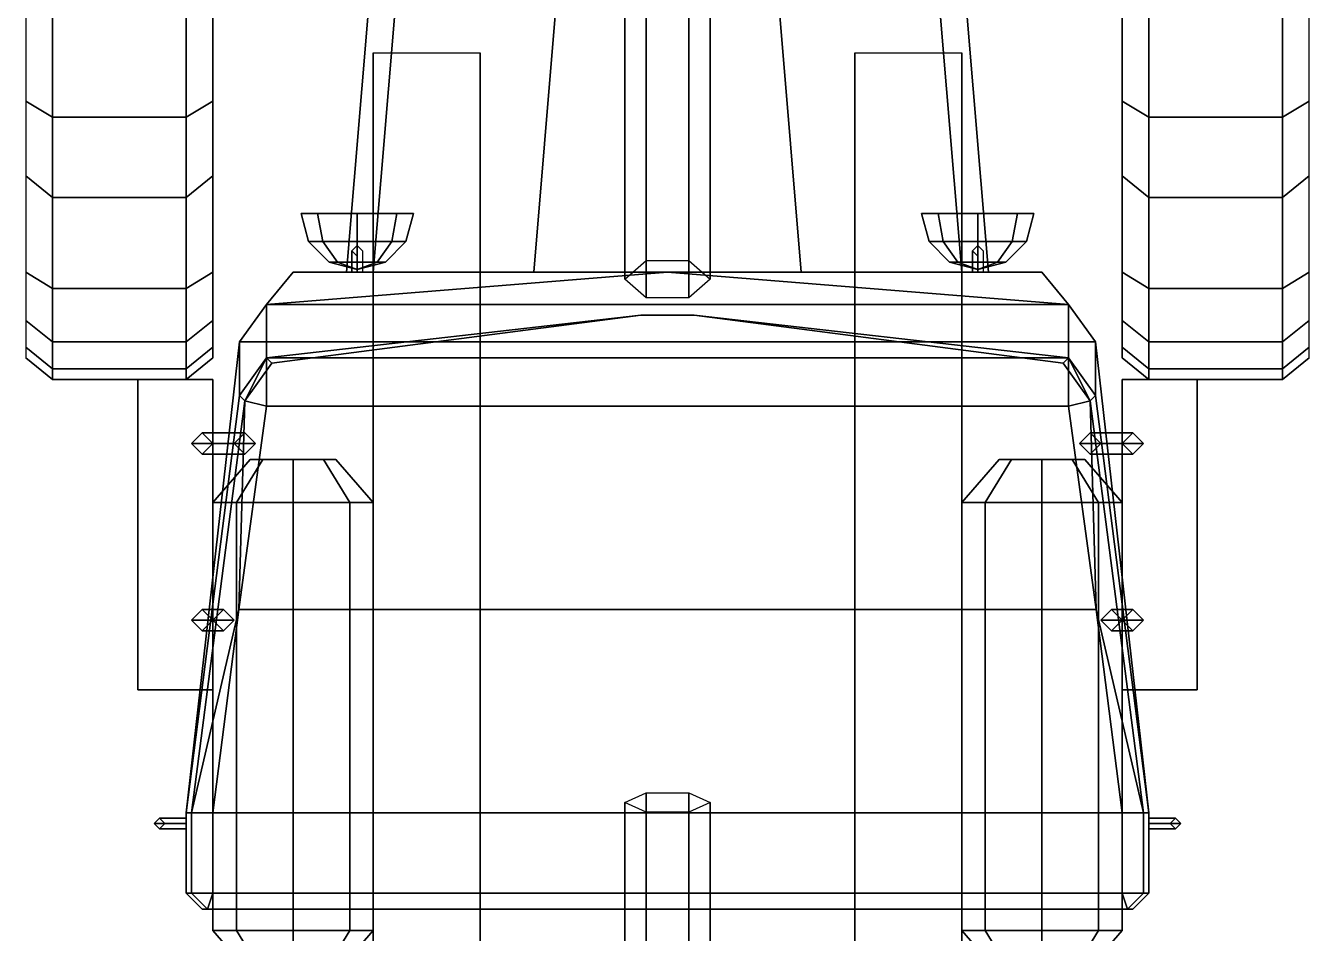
# Model space of a CAD drawing. Extents: x -1.2 to 1.2, y -3.17 to 2.07.
# Drawn here: x -1.2 to 1.2, y -0.505 to 1.191 of the extents above; entities that cross this region are included whole.
import ezdxf

# ---------------------------------------------------------------- set-up
doc = ezdxf.new("R2010")
doc.units = 0
doc.layers.get('0').update_dxf_attribs({"linetype": 'CONTINUOUS'})
doc.layers.add('MUDGUARDS', color=6, linetype='CONTINUOUS')

msp = doc.modelspace()

# ---------------------------------------------------------------- linework, layer by layer
for points in [[(-0.5, 1.93, 0.78), (-0.6, 0.73, 0.78), (-0.6, 0.73, 1.57), (-0.5, 1.93, 1.57)], [(-0.5, 1.93, 1.57), (-0.6, 0.73, 1.57), (-0.55, 0.73, 1.67), (-0.45, 1.93, 1.63)], [(0.5, 1.93, 0.78), (0.6, 0.73, 0.78), (-0.6, 0.73, 0.78), (-0.5, 1.93, 0.78)], [(-0.45, 1.93, 1.63), (-0.55, 0.73, 1.67), (-0.25, 0.73, 1.74), (-0.15, 1.93, 1.69)], [(-0.15, 1.93, 1.69), (-0.25, 0.73, 1.74), (0.25, 0.73, 1.74), (0.15, 1.93, 1.69)], [(0.25, 0.73, 1.74), (0.55, 0.73, 1.67), (0.45, 1.93, 1.63), (0.15, 1.93, 1.69)], [(0.55, 0.73, 1.67), (0.6, 0.73, 1.57), (0.5, 1.93, 1.57), (0.45, 1.93, 1.63)], [(0.6, 0.73, 1.57), (0.6, 0.73, 0.78), (0.5, 1.93, 0.78), (0.5, 1.93, 1.57)], [(-0.04, 1.384, 0.735), (-0.08, 1.3061, 0.7), (-0.08, 0.7172, 1.04), (-0.04, 0.7518, 1.1)], [(0.04, 1.384, 0.735), (-0.04, 1.384, 0.735), (-0.04, 0.7518, 1.1), (0.04, 0.7518, 1.1)], [(0.08, 1.3061, 0.7), (0.04, 1.384, 0.735), (0.04, 0.7518, 1.1), (0.08, 0.7172, 1.04)], [(-0.08, 1.3061, 0.7), (-0.04, 1.3147, 0.615), (-0.04, 0.6825, 0.98), (-0.08, 0.7172, 1.04)], [(-0.04, 1.3147, 0.615), (0.04, 1.3147, 0.615), (0.04, 0.6825, 0.98), (-0.04, 0.6825, 0.98)], [(0.04, 1.3147, 0.615), (0.08, 1.3061, 0.7), (0.08, 0.7172, 1.04), (0.04, 0.6825, 0.98)], [(-0.55, 1.14, 0.76), (-0.55, -0.46, 0.76), (-0.55, -0.46, 0.89), (-0.55, 1.14, 0.89)], [(-0.35, 1.14, 0.76), (-0.35, -0.46, 0.76), (-0.55, -0.46, 0.76), (-0.55, 1.14, 0.76)], [(-0.35, -0.46, 0.89), (-0.35, -0.46, 0.76), (-0.35, 1.14, 0.76), (-0.35, 1.14, 0.89)], [(0.35, 1.14, 0.76), (0.35, -0.46, 0.76), (0.35, -0.46, 0.89), (0.35, 1.14, 0.89)], [(0.55, 1.14, 0.76), (0.55, -0.46, 0.76), (0.35, -0.46, 0.76), (0.35, 1.14, 0.76)], [(0.55, -0.46, 0.89), (0.55, -0.46, 0.76), (0.55, 1.14, 0.76), (0.55, 1.14, 0.89)], [(-0.5058, 0.84, 1.6958), (-0.58, 0.84, 1.665), (-0.6542, 0.84, 1.6958), (-0.685, 0.84, 1.77)], [(-0.475, 0.84, 1.77), (-0.5058, 0.84, 1.6958), (-0.685, 0.84, 1.77), (-0.6542, 0.84, 1.8442)], [(-0.6709, 0.7875, 1.77), (-0.685, 0.84, 1.77), (-0.6542, 0.84, 1.6958), (-0.6443, 0.7875, 1.7057)], [(-0.6443, 0.7875, 1.8343), (-0.6542, 0.84, 1.8442), (-0.685, 0.84, 1.77), (-0.6709, 0.7875, 1.77)], [(-0.6443, 0.7875, 1.7057), (-0.6542, 0.84, 1.6958), (-0.58, 0.84, 1.665), (-0.58, 0.7875, 1.6791)], [(-0.5058, 0.84, 1.8442), (-0.475, 0.84, 1.77), (-0.6542, 0.84, 1.8442), (-0.58, 0.84, 1.875)], [(-0.58, 0.7875, 1.8609), (-0.58, 0.84, 1.875), (-0.6542, 0.84, 1.8442), (-0.6443, 0.7875, 1.8343)], [(-0.58, 0.7875, 1.6791), (-0.58, 0.84, 1.665), (-0.5058, 0.84, 1.6958), (-0.5157, 0.7875, 1.7057)], [(-0.5157, 0.7875, 1.8343), (-0.5058, 0.84, 1.8442), (-0.58, 0.84, 1.875), (-0.58, 0.7875, 1.8609)], [(-0.5157, 0.7875, 1.7057), (-0.5058, 0.84, 1.6958), (-0.475, 0.84, 1.77), (-0.4891, 0.7875, 1.77)], [(-0.4891, 0.7875, 1.77), (-0.475, 0.84, 1.77), (-0.5058, 0.84, 1.8442), (-0.5157, 0.7875, 1.8343)], [(0.4891, 0.7875, 1.77), (0.475, 0.84, 1.77), (0.5058, 0.84, 1.6958), (0.5157, 0.7875, 1.7057)], [(0.5157, 0.7875, 1.8343), (0.5058, 0.84, 1.8442), (0.475, 0.84, 1.77), (0.4891, 0.7875, 1.77)], [(0.685, 0.84, 1.77), (0.6542, 0.84, 1.6958), (0.475, 0.84, 1.77), (0.5058, 0.84, 1.8442)], [(0.6542, 0.84, 1.6958), (0.58, 0.84, 1.665), (0.5058, 0.84, 1.6958), (0.475, 0.84, 1.77)], [(0.5157, 0.7875, 1.7057), (0.5058, 0.84, 1.6958), (0.58, 0.84, 1.665), (0.58, 0.7875, 1.6791)], [(0.58, 0.7875, 1.8609), (0.58, 0.84, 1.875), (0.5058, 0.84, 1.8442), (0.5157, 0.7875, 1.8343)], [(0.6542, 0.84, 1.8442), (0.685, 0.84, 1.77), (0.5058, 0.84, 1.8442), (0.58, 0.84, 1.875)], [(0.58, 0.7875, 1.6791), (0.58, 0.84, 1.665), (0.6542, 0.84, 1.6958), (0.6443, 0.7875, 1.7057)], [(0.6443, 0.7875, 1.8343), (0.6542, 0.84, 1.8442), (0.58, 0.84, 1.875), (0.58, 0.7875, 1.8609)], [(0.6443, 0.7875, 1.7057), (0.6542, 0.84, 1.6958), (0.685, 0.84, 1.77), (0.6709, 0.7875, 1.77)], [(0.6709, 0.7875, 1.77), (0.685, 0.84, 1.77), (0.6542, 0.84, 1.8442), (0.6443, 0.7875, 1.8343)], [(-0.6325, 0.7491, 1.77), (-0.6709, 0.7875, 1.77), (-0.6443, 0.7875, 1.7057), (-0.6171, 0.7491, 1.7329)], [(-0.6171, 0.7491, 1.8071), (-0.6443, 0.7875, 1.8343), (-0.6709, 0.7875, 1.77), (-0.6325, 0.7491, 1.77)], [(-0.6171, 0.7491, 1.7329), (-0.6443, 0.7875, 1.7057), (-0.58, 0.7875, 1.6791), (-0.58, 0.7491, 1.7175)], [(-0.58, 0.7491, 1.8225), (-0.58, 0.7875, 1.8609), (-0.6443, 0.7875, 1.8343), (-0.6171, 0.7491, 1.8071)], [(-0.58, 0.7491, 1.7175), (-0.58, 0.7875, 1.6791), (-0.5157, 0.7875, 1.7057), (-0.5429, 0.7491, 1.7329)], [(-0.5429, 0.7491, 1.8071), (-0.5157, 0.7875, 1.8343), (-0.58, 0.7875, 1.8609), (-0.58, 0.7491, 1.8225)], [(-0.5429, 0.7491, 1.7329), (-0.5157, 0.7875, 1.7057), (-0.4891, 0.7875, 1.77), (-0.5275, 0.7491, 1.77)], [(-0.5275, 0.7491, 1.77), (-0.4891, 0.7875, 1.77), (-0.5157, 0.7875, 1.8343), (-0.5429, 0.7491, 1.8071)], [(0.5275, 0.7491, 1.77), (0.4891, 0.7875, 1.77), (0.5157, 0.7875, 1.7057), (0.5429, 0.7491, 1.7329)], [(0.5429, 0.7491, 1.8071), (0.5157, 0.7875, 1.8343), (0.4891, 0.7875, 1.77), (0.5275, 0.7491, 1.77)], [(0.5429, 0.7491, 1.7329), (0.5157, 0.7875, 1.7057), (0.58, 0.7875, 1.6791), (0.58, 0.7491, 1.7175)], [(0.58, 0.7491, 1.8225), (0.58, 0.7875, 1.8609), (0.5157, 0.7875, 1.8343), (0.5429, 0.7491, 1.8071)], [(0.58, 0.7491, 1.7175), (0.58, 0.7875, 1.6791), (0.6443, 0.7875, 1.7057), (0.6171, 0.7491, 1.7329)], [(0.6171, 0.7491, 1.8071), (0.6443, 0.7875, 1.8343), (0.58, 0.7875, 1.8609), (0.58, 0.7491, 1.8225)], [(0.6171, 0.7491, 1.7329), (0.6443, 0.7875, 1.7057), (0.6709, 0.7875, 1.77), (0.6325, 0.7491, 1.77)], [(0.6325, 0.7491, 1.77), (0.6709, 0.7875, 1.77), (0.6443, 0.7875, 1.8343), (0.6171, 0.7491, 1.8071)], [(-0.58, 0.735, 1.77), (-0.6325, 0.7491, 1.77), (-0.6171, 0.7491, 1.7329), (-0.58, 0.735, 1.77)], [(-0.58, 0.735, 1.77), (-0.6171, 0.7491, 1.8071), (-0.6325, 0.7491, 1.77), (-0.58, 0.735, 1.77)], [(-0.58, 0.735, 1.77), (-0.6171, 0.7491, 1.7329), (-0.58, 0.7491, 1.7175), (-0.58, 0.735, 1.77)], [(-0.58, 0.735, 1.77), (-0.58, 0.7491, 1.8225), (-0.6171, 0.7491, 1.8071), (-0.58, 0.735, 1.77)], [(-0.58, 0.735, 1.77), (-0.5429, 0.7491, 1.7329), (-0.5275, 0.7491, 1.77), (-0.58, 0.735, 1.77)], [(-0.58, 0.735, 1.77), (-0.58, 0.7491, 1.7175), (-0.5429, 0.7491, 1.7329), (-0.58, 0.735, 1.77)], [(-0.58, 0.735, 1.77), (-0.5429, 0.7491, 1.8071), (-0.58, 0.7491, 1.8225), (-0.58, 0.735, 1.77)], [(-0.58, 0.735, 1.77), (-0.5275, 0.7491, 1.77), (-0.5429, 0.7491, 1.8071), (-0.58, 0.735, 1.77)], [(0.58, 0.735, 1.77), (0.5275, 0.7491, 1.77), (0.5429, 0.7491, 1.7329), (0.58, 0.735, 1.77)], [(0.58, 0.735, 1.77), (0.5429, 0.7491, 1.8071), (0.5275, 0.7491, 1.77), (0.58, 0.735, 1.77)], [(0.58, 0.735, 1.77), (0.5429, 0.7491, 1.7329), (0.58, 0.7491, 1.7175), (0.58, 0.735, 1.77)], [(0.58, 0.735, 1.77), (0.58, 0.7491, 1.8225), (0.5429, 0.7491, 1.8071), (0.58, 0.735, 1.77)], [(0.58, 0.735, 1.77), (0.58, 0.7491, 1.7175), (0.6171, 0.7491, 1.7329), (0.58, 0.735, 1.77)], [(0.58, 0.735, 1.77), (0.6171, 0.7491, 1.7329), (0.6325, 0.7491, 1.77), (0.58, 0.735, 1.77)], [(0.58, 0.735, 1.77), (0.6325, 0.7491, 1.77), (0.6171, 0.7491, 1.8071), (0.58, 0.735, 1.77)], [(0.58, 0.735, 1.77), (0.6171, 0.7491, 1.8071), (0.58, 0.7491, 1.8225), (0.58, 0.735, 1.77)], [(-0.7, 0.73, 0.78), (-0.75, 0.67, 0.78), (-0.75, 0.67, 1.77), (-0.7, 0.73, 1.74)], [(0, 0.73, 1.77), (-0.75, 0.67, 1.77), (0.75, 0.67, 1.77), (0, 0.73, 1.77)], [(0.7, 0.73, 0.78), (0.75, 0.67, 0.78), (-0.75, 0.67, 0.78), (-0.7, 0.73, 0.78)], [(-0.7, 0.73, 1.74), (-0.75, 0.67, 1.77), (0, 0.73, 1.77)], [(-0.7, 0.73, 1.74), (0, 0.73, 1.77), (0.7, 0.73, 1.74), (-0.7, 0.73, 1.74)], [(-0.25, 0.73, 1.74), (-0.25, 0.73, 1.74), (-0.55, 0.73, 1.67), (-0.7, 0.73, 1.74)], [(-0.55, 0.73, 1.67), (-0.55, 0.73, 1.67), (-0.6, 0.73, 1.57), (-0.7, 0.73, 1.74)], [(-0.6, 0.73, 0.78), (-0.7, 0.73, 0.78), (-0.7, 0.73, 1.74), (-0.6, 0.73, 1.57)], [(0, 0.73, 1.77), (0.75, 0.67, 1.77), (0.7, 0.73, 1.74), (0, 0.73, 1.77)], [(0.7, 0.73, 1.74), (0.7, 0.73, 1.74), (0.55, 0.73, 1.67), (0.25, 0.73, 1.74)], [(0.7, 0.73, 1.74), (0.7, 0.73, 1.74), (0.6, 0.73, 1.57), (0.55, 0.73, 1.67)], [(0.7, 0.73, 1.74), (0.7, 0.73, 0.78), (0.6, 0.73, 0.78), (0.6, 0.73, 1.57)], [(0.75, 0.67, 1.77), (0.75, 0.67, 0.78), (0.7, 0.73, 0.78), (0.7, 0.73, 1.74)], [(-0.75, 0.67, 0.78), (-0.8, 0.6, 0.78), (-0.8, 0.6, 1.77), (-0.75, 0.67, 1.77)], [(0.75, 0.67, 0.78), (0.8, 0.6, 0.78), (-0.8, 0.6, 0.78), (-0.75, 0.67, 0.78)], [(-0.75, 0.67, 1.77), (-0.8, 0.6, 1.77), (-0.8, 0.5, 2.41), (-0.75, 0.57, 2.41)], [(0.75, 0.57, 2.41), (0.75, 0.67, 1.77), (-0.75, 0.67, 1.77), (-0.75, 0.57, 2.41)], [(-0.05, 0.65, 2.42), (-0.75, 0.57, 2.53), (0.75, 0.57, 2.53), (0.05, 0.65, 2.42)], [(0.05, 0.65, 2.42), (0.75, 0.57, 2.41), (-0.75, 0.57, 2.41), (-0.05, 0.65, 2.42)], [(-0.05, 0.65, 2.42), (-0.75, 0.57, 2.41), (-0.74, 0.56, 2.46), (-0.05, 0.65, 2.42)], [(-0.05, 0.65, 2.42), (-0.74, 0.56, 2.46), (-0.75, 0.57, 2.53), (-0.05, 0.65, 2.42)], [(0.74, 0.56, 2.46), (0.75, 0.57, 2.41), (0.05, 0.65, 2.42)], [(0.75, 0.57, 2.53), (0.74, 0.56, 2.46), (0.05, 0.65, 2.42)], [(0.8, 0.6, 1.77), (0.8, 0.6, 0.78), (0.75, 0.67, 0.78), (0.75, 0.67, 1.77)], [(0.8, 0.5, 2.41), (0.8, 0.6, 1.77), (0.75, 0.67, 1.77), (0.75, 0.57, 2.41)], [(-0.8, 0.6, 1.77), (-0.8, 0.6, 0.89), (-0.9, -0.28, 0.89), (-0.9, -0.28, 1.77)], [(-0.9, -0.28, 0.89), (-0.8, 0.6, 0.89), (0.8, 0.6, 0.89), (0.9, -0.28, 0.89)], [(-0.8, 0.5, 2.41), (-0.8, 0.6, 1.77), (-0.9, -0.28, 1.77), (-0.9, -0.28, 2.41)], [(0.9, -0.28, 0.89), (0.8, 0.6, 0.89), (0.8, 0.6, 1.77), (0.9, -0.28, 1.77)], [(0.9, -0.28, 1.77), (0.8, 0.6, 1.77), (0.8, 0.5, 2.41), (0.9, -0.28, 2.41)], [(-0.75, 0.57, 2.41), (-0.8, 0.5, 2.41), (-0.79, 0.49, 2.46), (-0.74, 0.56, 2.46)], [(-0.74, 0.56, 2.46), (-0.79, 0.49, 2.46), (-0.79, 0.49, 2.46), (-0.75, 0.57, 2.53)], [(-0.75, 0.57, 2.53), (-0.79, 0.49, 2.46), (-0.79, 0.49, 2.46), (-0.75, 0.48, 2.58)], [(0.75, 0.48, 2.58), (0.75, 0.57, 2.53), (-0.75, 0.57, 2.53), (-0.75, 0.48, 2.58)], [(0.79, 0.49, 2.46), (0.8, 0.5, 2.41), (0.75, 0.57, 2.41), (0.74, 0.56, 2.46)], [(0.79, 0.49, 2.46), (0.79, 0.49, 2.46), (0.74, 0.56, 2.46), (0.75, 0.57, 2.53)], [(0.79, 0.49, 2.46), (0.79, 0.49, 2.46), (0.75, 0.57, 2.53), (0.75, 0.48, 2.58)], [(-0.99, 0.53, 0.68), (-0.99, -0.05, 0.68), (-0.85, -0.05, 0.68), (-0.85, 0.53, 0.68)], [(-0.85, 0.53, 0.68), (-0.85, 0.53, 0.65), (-0.99, 0.53, 0.65), (-0.99, 0.53, 0.68)], [(-0.99, 0.53, 0.65), (-0.99, -0.05, 0.65), (-0.99, -0.05, 0.68), (-0.99, 0.53, 0.68)], [(-0.85, 0.53, 0.65), (-0.85, -0.05, 0.65), (-0.99, -0.05, 0.65), (-0.99, 0.53, 0.65)], [(-0.85, -0.05, 0.68), (-0.85, -0.05, 0.65), (-0.85, 0.53, 0.65), (-0.85, 0.53, 0.68)], [(0.85, 0.53, 0.65), (0.85, -0.05, 0.65), (0.85, -0.05, 0.68), (0.85, 0.53, 0.68)], [(0.99, 0.53, 0.68), (0.99, 0.53, 0.65), (0.85, 0.53, 0.65), (0.85, 0.53, 0.68)], [(0.99, 0.53, 0.65), (0.99, -0.05, 0.65), (0.85, -0.05, 0.65), (0.85, 0.53, 0.65)], [(0.85, 0.53, 0.68), (0.85, -0.05, 0.68), (0.99, -0.05, 0.68), (0.99, 0.53, 0.68)], [(0.99, -0.05, 0.68), (0.99, -0.05, 0.65), (0.99, 0.53, 0.65), (0.99, 0.53, 0.68)], [(-0.79, 0.49, 2.46), (-0.8, 0.5, 2.41), (-0.9, -0.28, 2.41), (-0.89, -0.28, 2.46)], [(-0.8013, 0.1, 2.62), (-0.79, 0.49, 2.46), (-0.89, -0.28, 2.46), (-0.8013, 0.1, 2.62)], [(-0.75, 0.48, 2.58), (-0.79, 0.49, 2.46), (-0.79, 0.49, 2.46), (-0.8013, 0.1, 2.62)], [(0.8013, 0.1, 2.62), (0.75, 0.48, 2.58), (-0.75, 0.48, 2.58), (-0.8013, 0.1, 2.62)], [(0.79, 0.49, 2.46), (0.79, 0.49, 2.46), (0.75, 0.48, 2.58), (0.8013, 0.1, 2.62)], [(0.9, -0.28, 2.41), (0.8, 0.5, 2.41), (0.79, 0.49, 2.46), (0.89, -0.28, 2.46)], [(0.89, -0.28, 2.46), (0.79, 0.49, 2.46), (0.8013, 0.1, 2.62)], [(-0.87, 0.43, 0.71), (-0.89, 0.41, 0.71), (-0.81, 0.41, 0.89), (-0.79, 0.43, 0.89)], [(-0.87, 0.43, 0.68), (-0.89, 0.41, 0.68), (-0.89, 0.41, 0.71), (-0.87, 0.43, 0.71)], [(-0.89, 0.41, 0.71), (-0.87, 0.39, 0.71), (-0.79, 0.39, 0.89), (-0.81, 0.41, 0.89)], [(-0.89, 0.41, 0.68), (-0.87, 0.39, 0.68), (-0.87, 0.39, 0.71), (-0.89, 0.41, 0.71)], [(-0.85, 0.41, 0.71), (-0.87, 0.43, 0.71), (-0.79, 0.43, 0.89), (-0.77, 0.41, 0.89)], [(-0.85, 0.41, 0.68), (-0.87, 0.43, 0.68), (-0.87, 0.43, 0.71), (-0.85, 0.41, 0.71)], [(-0.87, 0.39, 0.71), (-0.85, 0.41, 0.71), (-0.77, 0.41, 0.89), (-0.79, 0.39, 0.89)], [(-0.87, 0.39, 0.68), (-0.85, 0.41, 0.68), (-0.85, 0.41, 0.71), (-0.87, 0.39, 0.71)], [(0.87, 0.43, 0.71), (0.85, 0.41, 0.71), (0.77, 0.41, 0.89), (0.79, 0.43, 0.89)], [(0.85, 0.41, 0.71), (0.87, 0.39, 0.71), (0.79, 0.39, 0.89), (0.77, 0.41, 0.89)], [(0.89, 0.41, 0.71), (0.87, 0.43, 0.71), (0.79, 0.43, 0.89), (0.81, 0.41, 0.89)], [(0.87, 0.39, 0.71), (0.89, 0.41, 0.71), (0.81, 0.41, 0.89), (0.79, 0.39, 0.89)], [(0.87, 0.43, 0.68), (0.85, 0.41, 0.68), (0.85, 0.41, 0.71), (0.87, 0.43, 0.71)], [(0.85, 0.41, 0.68), (0.87, 0.39, 0.68), (0.87, 0.39, 0.71), (0.85, 0.41, 0.71)], [(0.89, 0.41, 0.68), (0.87, 0.43, 0.68), (0.87, 0.43, 0.71), (0.89, 0.41, 0.71)], [(0.87, 0.39, 0.68), (0.89, 0.41, 0.68), (0.89, 0.41, 0.71), (0.87, 0.39, 0.71)], [(-0.8061, 0.3, 0.6039), (-0.85, 0.3, 0.71), (-0.78, 0.38, 0.71), (-0.7566, 0.38, 0.6534)], [(-0.85, 0.3, 0.71), (-0.8061, 0.3, 0.8161), (-0.7566, 0.38, 0.7666), (-0.78, 0.38, 0.71)], [(-0.8061, 0.3, 0.8161), (-0.7, 0.3, 0.86), (-0.7, 0.38, 0.79), (-0.7566, 0.38, 0.7666)], [(-0.7, 0.3, 0.56), (-0.8061, 0.3, 0.6039), (-0.7566, 0.38, 0.6534), (-0.7, 0.38, 0.63)], [(-0.6434, 0.38, 0.6534), (-0.78, 0.38, 0.71), (-0.7566, 0.38, 0.7666), (-0.62, 0.38, 0.71)], [(-0.7, 0.38, 0.63), (-0.7566, 0.38, 0.6534), (-0.78, 0.38, 0.71), (-0.6434, 0.38, 0.6534)], [(-0.62, 0.38, 0.71), (-0.7566, 0.38, 0.7666), (-0.7, 0.38, 0.79), (-0.6434, 0.38, 0.7666)], [(-0.7, 0.3, 0.86), (-0.5939, 0.3, 0.8161), (-0.6434, 0.38, 0.7666), (-0.7, 0.38, 0.79)], [(-0.5939, 0.3, 0.6039), (-0.7, 0.3, 0.56), (-0.7, 0.38, 0.63), (-0.6434, 0.38, 0.6534)], [(-0.55, 0.3, 0.71), (-0.5939, 0.3, 0.6039), (-0.6434, 0.38, 0.6534), (-0.62, 0.38, 0.71)], [(-0.5939, 0.3, 0.8161), (-0.55, 0.3, 0.71), (-0.62, 0.38, 0.71), (-0.6434, 0.38, 0.7666)], [(0.55, 0.3, 0.71), (0.5939, 0.3, 0.8161), (0.6434, 0.38, 0.7666), (0.62, 0.38, 0.71)], [(0.5939, 0.3, 0.6039), (0.55, 0.3, 0.71), (0.62, 0.38, 0.71), (0.6434, 0.38, 0.6534)], [(0.7, 0.3, 0.56), (0.5939, 0.3, 0.6039), (0.6434, 0.38, 0.6534), (0.7, 0.38, 0.63)], [(0.5939, 0.3, 0.8161), (0.7, 0.3, 0.86), (0.7, 0.38, 0.79), (0.6434, 0.38, 0.7666)], [(0.7566, 0.38, 0.6534), (0.62, 0.38, 0.71), (0.6434, 0.38, 0.7666), (0.78, 0.38, 0.71)], [(0.7, 0.38, 0.63), (0.6434, 0.38, 0.6534), (0.62, 0.38, 0.71), (0.7566, 0.38, 0.6534)], [(0.78, 0.38, 0.71), (0.6434, 0.38, 0.7666), (0.7, 0.38, 0.79), (0.7566, 0.38, 0.7666)], [(0.8061, 0.3, 0.6039), (0.7, 0.3, 0.56), (0.7, 0.38, 0.63), (0.7566, 0.38, 0.6534)], [(0.7, 0.3, 0.86), (0.8061, 0.3, 0.8161), (0.7566, 0.38, 0.7666), (0.7, 0.38, 0.79)], [(0.8061, 0.3, 0.8161), (0.85, 0.3, 0.71), (0.78, 0.38, 0.71), (0.7566, 0.38, 0.7666)], [(0.85, 0.3, 0.71), (0.8061, 0.3, 0.6039), (0.7566, 0.38, 0.6534), (0.78, 0.38, 0.71)], [(-0.8061, 0.3, 0.8161), (-0.85, 0.3, 0.71), (-0.85, -0.5, 0.71), (-0.8061, -0.5, 0.8161)], [(-0.85, 0.3, 0.71), (-0.8061, 0.3, 0.6039), (-0.8061, -0.5, 0.6039), (-0.85, -0.5, 0.71)], [(-0.7, 0.3, 0.86), (-0.8061, 0.3, 0.8161), (-0.8061, -0.5, 0.8161), (-0.7, -0.5, 0.86)], [(-0.8061, 0.3, 0.6039), (-0.7, 0.3, 0.56), (-0.7, -0.5, 0.56), (-0.8061, -0.5, 0.6039)], [(-0.5939, 0.3, 0.8161), (-0.7, 0.3, 0.86), (-0.7, -0.5, 0.86), (-0.5939, -0.5, 0.8161)], [(-0.7, 0.3, 0.56), (-0.5939, 0.3, 0.6039), (-0.5939, -0.5, 0.6039), (-0.7, -0.5, 0.56)], [(-0.55, 0.3, 0.71), (-0.5939, 0.3, 0.8161), (-0.5939, -0.5, 0.8161), (-0.55, -0.5, 0.71)], [(-0.5939, 0.3, 0.6039), (-0.55, 0.3, 0.71), (-0.55, -0.5, 0.71), (-0.5939, -0.5, 0.6039)], [(0.5939, 0.3, 0.8161), (0.55, 0.3, 0.71), (0.55, -0.5, 0.71), (0.5939, -0.5, 0.8161)], [(0.55, 0.3, 0.71), (0.5939, 0.3, 0.6039), (0.5939, -0.5, 0.6039), (0.55, -0.5, 0.71)], [(0.5939, 0.3, 0.6039), (0.7, 0.3, 0.56), (0.7, -0.5, 0.56), (0.5939, -0.5, 0.6039)], [(0.7, 0.3, 0.86), (0.5939, 0.3, 0.8161), (0.5939, -0.5, 0.8161), (0.7, -0.5, 0.86)], [(0.7, 0.3, 0.56), (0.8061, 0.3, 0.6039), (0.8061, -0.5, 0.6039), (0.7, -0.5, 0.56)], [(0.8061, 0.3, 0.8161), (0.7, 0.3, 0.86), (0.7, -0.5, 0.86), (0.8061, -0.5, 0.8161)], [(0.85, 0.3, 0.71), (0.8061, 0.3, 0.8161), (0.8061, -0.5, 0.8161), (0.85, -0.5, 0.71)], [(0.8061, 0.3, 0.6039), (0.85, 0.3, 0.71), (0.85, -0.5, 0.71), (0.8061, -0.5, 0.6039)], [(-0.8013, 0.1, 2.62), (-0.89, -0.28, 2.46), (-0.85, -0.28, 2.62), (-0.8013, 0.1, 2.62)], [(-0.87, 0.1, 0.71), (-0.89, 0.08, 0.71), (-0.85, 0.08, 0.82), (-0.83, 0.1, 0.82)], [(-0.87, 0.1, 0.68), (-0.89, 0.08, 0.68), (-0.89, 0.08, 0.71), (-0.87, 0.1, 0.71)], [(-0.85, 0.08, 0.71), (-0.87, 0.1, 0.71), (-0.83, 0.1, 0.82), (-0.81, 0.08, 0.82)], [(-0.85, 0.08, 0.68), (-0.87, 0.1, 0.68), (-0.87, 0.1, 0.71), (-0.85, 0.08, 0.71)], [(0.85, -0.28, 2.62), (0.8013, 0.1, 2.62), (-0.8013, 0.1, 2.62), (-0.85, -0.28, 2.62)], [(-0.83, 0.1, 0.82), (-0.85, 0.08, 0.82), (-0.85, 0.08, 0.89), (-0.83, 0.1, 0.89)], [(-0.81, 0.08, 0.82), (-0.83, 0.1, 0.82), (-0.83, 0.1, 0.89), (-0.81, 0.08, 0.89)], [(0.85, -0.28, 2.62), (0.89, -0.28, 2.46), (0.8013, 0.1, 2.62)], [(0.87, 0.1, 0.71), (0.85, 0.08, 0.71), (0.81, 0.08, 0.82), (0.83, 0.1, 0.82)], [(0.83, 0.1, 0.82), (0.81, 0.08, 0.82), (0.81, 0.08, 0.89), (0.83, 0.1, 0.89)], [(0.89, 0.08, 0.71), (0.87, 0.1, 0.71), (0.83, 0.1, 0.82), (0.85, 0.08, 0.82)], [(0.85, 0.08, 0.82), (0.83, 0.1, 0.82), (0.83, 0.1, 0.89), (0.85, 0.08, 0.89)], [(0.87, 0.1, 0.68), (0.85, 0.08, 0.68), (0.85, 0.08, 0.71), (0.87, 0.1, 0.71)], [(0.89, 0.08, 0.68), (0.87, 0.1, 0.68), (0.87, 0.1, 0.71), (0.89, 0.08, 0.71)], [(-0.89, 0.08, 0.71), (-0.87, 0.06, 0.71), (-0.83, 0.06, 0.82), (-0.85, 0.08, 0.82)], [(-0.89, 0.08, 0.68), (-0.87, 0.06, 0.68), (-0.87, 0.06, 0.71), (-0.89, 0.08, 0.71)], [(-0.87, 0.06, 0.71), (-0.85, 0.08, 0.71), (-0.81, 0.08, 0.82), (-0.83, 0.06, 0.82)], [(-0.87, 0.06, 0.68), (-0.85, 0.08, 0.68), (-0.85, 0.08, 0.71), (-0.87, 0.06, 0.71)], [(-0.85, 0.08, 0.82), (-0.83, 0.06, 0.82), (-0.83, 0.06, 0.89), (-0.85, 0.08, 0.89)], [(-0.83, 0.06, 0.82), (-0.81, 0.08, 0.82), (-0.81, 0.08, 0.89), (-0.83, 0.06, 0.89)], [(0.85, 0.08, 0.71), (0.87, 0.06, 0.71), (0.83, 0.06, 0.82), (0.81, 0.08, 0.82)], [(0.81, 0.08, 0.82), (0.83, 0.06, 0.82), (0.83, 0.06, 0.89), (0.81, 0.08, 0.89)], [(0.87, 0.06, 0.71), (0.89, 0.08, 0.71), (0.85, 0.08, 0.82), (0.83, 0.06, 0.82)], [(0.83, 0.06, 0.82), (0.85, 0.08, 0.82), (0.85, 0.08, 0.89), (0.83, 0.06, 0.89)], [(0.85, 0.08, 0.68), (0.87, 0.06, 0.68), (0.87, 0.06, 0.71), (0.85, 0.08, 0.71)], [(0.87, 0.06, 0.68), (0.89, 0.08, 0.68), (0.89, 0.08, 0.71), (0.87, 0.06, 0.71)], [(-0.99, -0.05, 0.68), (-0.99, -0.05, 0.65), (-0.85, -0.05, 0.65), (-0.85, -0.05, 0.68)], [(0.85, -0.05, 0.68), (0.85, -0.05, 0.65), (0.99, -0.05, 0.65), (0.99, -0.05, 0.68)], [(-0.04, -1.3245, 0.5912), (-0.08, -1.2941, 0.6711), (-0.08, -0.2605, 0.948), (-0.04, -0.2426, 0.8811)], [(-0.08, -1.2941, 0.6711), (-0.04, -1.3603, 0.725), (-0.04, -0.2785, 1.0149), (-0.08, -0.2605, 0.948)], [(0.04, -1.3245, 0.5912), (-0.04, -1.3245, 0.5912), (-0.04, -0.2426, 0.8811), (0.04, -0.2426, 0.8811)], [(0.08, -1.2941, 0.6711), (0.04, -1.3245, 0.5912), (0.04, -0.2426, 0.8811), (0.08, -0.2605, 0.948)], [(0.04, -1.3603, 0.725), (0.08, -1.2941, 0.6711), (0.08, -0.2605, 0.948), (0.04, -0.2785, 1.0149)], [(-0.9, -0.28, 0.89), (-0.9, -0.43, 0.89), (-0.9, -0.43, 1.77), (-0.9, -0.28, 1.77)], [(0.9, -0.28, 0.89), (0.9, -0.43, 0.89), (-0.9, -0.43, 0.89), (-0.9, -0.28, 0.89)], [(-0.9, -0.28, 1.77), (-0.9, -0.43, 1.77), (-0.9, -0.43, 2.41), (-0.9, -0.28, 2.41)], [(-0.9, -0.28, 2.41), (-0.9, -0.43, 2.41), (-0.89, -0.43, 2.46), (-0.89, -0.28, 2.46)], [(-0.89, -0.28, 2.46), (-0.89, -0.43, 2.46), (-0.85, -0.43, 2.56), (-0.85, -0.28, 2.62)], [(-0.85, -0.28, 2.62), (-0.85, -0.43, 2.56), (0.85, -0.43, 2.56), (0.85, -0.28, 2.62)], [(-0.04, -1.3603, 0.725), (0.04, -1.3603, 0.725), (0.04, -0.2785, 1.0149), (-0.04, -0.2785, 1.0149)], [(0.85, -0.43, 2.56), (0.89, -0.43, 2.46), (0.89, -0.28, 2.46), (0.85, -0.28, 2.62)], [(0.89, -0.43, 2.46), (0.9, -0.43, 2.41), (0.9, -0.28, 2.41), (0.89, -0.28, 2.46)], [(0.9, -0.43, 1.77), (0.9, -0.43, 0.89), (0.9, -0.28, 0.89), (0.9, -0.28, 1.77)], [(0.9, -0.43, 2.41), (0.9, -0.43, 1.77), (0.9, -0.28, 1.77), (0.9, -0.28, 2.41)], [(-0.95, -0.29, 1.34), (-0.96, -0.3, 1.33), (-0.96, -0.3, 1.87), (-0.95, -0.29, 1.86)], [(-0.9, -0.29, 1.34), (-0.9, -0.3, 1.33), (-0.96, -0.3, 1.33), (-0.95, -0.29, 1.34)], [(-0.9, -0.3, 1.87), (-0.9, -0.29, 1.86), (-0.95, -0.29, 1.86), (-0.96, -0.3, 1.87)], [(-0.96, -0.3, 1.33), (-0.95, -0.31, 1.34), (-0.95, -0.31, 1.86), (-0.96, -0.3, 1.87)], [(-0.9, -0.3, 1.33), (-0.9, -0.31, 1.34), (-0.95, -0.31, 1.34), (-0.96, -0.3, 1.33)], [(-0.9, -0.31, 1.86), (-0.9, -0.3, 1.87), (-0.96, -0.3, 1.87), (-0.95, -0.31, 1.86)], [(-0.94, -0.3, 1.35), (-0.95, -0.29, 1.34), (-0.95, -0.29, 1.86), (-0.94, -0.3, 1.85)], [(-0.9, -0.3, 1.35), (-0.9, -0.29, 1.34), (-0.95, -0.29, 1.34), (-0.94, -0.3, 1.35)], [(-0.9, -0.29, 1.86), (-0.9, -0.3, 1.85), (-0.94, -0.3, 1.85), (-0.95, -0.29, 1.86)], [(-0.95, -0.31, 1.34), (-0.94, -0.3, 1.35), (-0.94, -0.3, 1.85), (-0.95, -0.31, 1.86)], [(-0.9, -0.31, 1.34), (-0.9, -0.3, 1.35), (-0.94, -0.3, 1.35), (-0.95, -0.31, 1.34)], [(-0.9, -0.3, 1.85), (-0.9, -0.31, 1.86), (-0.95, -0.31, 1.86), (-0.94, -0.3, 1.85)], [(0.9, -0.3, 1.33), (0.9, -0.29, 1.34), (0.95, -0.29, 1.34), (0.96, -0.3, 1.33)], [(0.9, -0.29, 1.34), (0.9, -0.3, 1.35), (0.94, -0.3, 1.35), (0.95, -0.29, 1.34)], [(0.9, -0.3, 1.85), (0.9, -0.29, 1.86), (0.95, -0.29, 1.86), (0.94, -0.3, 1.85)], [(0.9, -0.29, 1.86), (0.9, -0.3, 1.87), (0.96, -0.3, 1.87), (0.95, -0.29, 1.86)], [(0.9, -0.3, 1.35), (0.9, -0.31, 1.34), (0.95, -0.31, 1.34), (0.94, -0.3, 1.35)], [(0.9, -0.31, 1.34), (0.9, -0.3, 1.33), (0.96, -0.3, 1.33), (0.95, -0.31, 1.34)], [(0.9, -0.3, 1.87), (0.9, -0.31, 1.86), (0.95, -0.31, 1.86), (0.96, -0.3, 1.87)], [(0.9, -0.31, 1.86), (0.9, -0.3, 1.85), (0.94, -0.3, 1.85), (0.95, -0.31, 1.86)], [(0.95, -0.29, 1.34), (0.94, -0.3, 1.35), (0.94, -0.3, 1.85), (0.95, -0.29, 1.86)], [(0.94, -0.3, 1.35), (0.95, -0.31, 1.34), (0.95, -0.31, 1.86), (0.94, -0.3, 1.85)], [(0.96, -0.3, 1.33), (0.95, -0.29, 1.34), (0.95, -0.29, 1.86), (0.96, -0.3, 1.87)], [(0.95, -0.31, 1.34), (0.96, -0.3, 1.33), (0.96, -0.3, 1.87), (0.95, -0.31, 1.86)], [(-0.9, -0.43, 1.77), (-0.9, -0.43, 0.89), (0.9, -0.43, 0.89), (0.9, -0.43, 1.77)], [(0.9, -0.43, 1.77), (0.9, -0.43, 0.89), (-0.9, -0.43, 0.89), (-0.9, -0.43, 1.77)], [(-0.9, -0.43, 0.89), (-0.87, -0.46, 0.89), (-0.87, -0.46, 1.77), (-0.9, -0.43, 1.77)], [(0.9, -0.43, 0.89), (0.87, -0.46, 0.89), (-0.87, -0.46, 0.89), (-0.9, -0.43, 0.89)], [(-0.9, -0.43, 1.77), (-0.87, -0.46, 1.77), (-0.87, -0.46, 2.41), (-0.9, -0.43, 2.41)], [(-0.9, -0.43, 2.41), (-0.87, -0.46, 2.41), (-0.86, -0.46, 2.46), (-0.89, -0.43, 2.46)], [(-0.89, -0.43, 2.46), (-0.86, -0.46, 2.46), (-0.85, -0.43, 2.56)], [(-0.85, -0.43, 2.56), (-0.86, -0.46, 2.46), (0.86, -0.46, 2.46), (0.85, -0.43, 2.56)], [(0.85, -0.43, 2.56), (0.86, -0.46, 2.46), (0.89, -0.43, 2.46), (0.85, -0.43, 2.56)], [(0.86, -0.46, 2.46), (0.87, -0.46, 2.41), (0.9, -0.43, 2.41), (0.89, -0.43, 2.46)], [(0.87, -0.46, 1.77), (0.87, -0.46, 0.89), (0.9, -0.43, 0.89), (0.9, -0.43, 1.77)], [(0.87, -0.46, 2.41), (0.87, -0.46, 1.77), (0.9, -0.43, 1.77), (0.9, -0.43, 2.41)], [(-0.87, -0.46, 1.77), (-0.87, -0.46, 0.89), (0.87, -0.46, 0.89), (0.87, -0.46, 1.77)], [(-0.87, -0.46, 2.41), (-0.87, -0.46, 1.77), (0.87, -0.46, 1.77), (0.87, -0.46, 2.41)], [(-0.86, -0.46, 2.46), (-0.87, -0.46, 2.41), (0.87, -0.46, 2.41), (0.86, -0.46, 2.46)], [(-0.55, -0.46, 0.76), (-0.55, -2.06, 0.76), (-0.55, -2.17, 1.06), (-0.55, -0.46, 1.06)], [(-0.35, -0.46, 0.76), (-0.35, -2.06, 0.76), (-0.55, -2.06, 0.76), (-0.55, -0.46, 0.76)], [(-0.55, -0.46, 1.06), (-0.55, -2.17, 1.06), (-0.35, -2.17, 1.06), (-0.35, -0.46, 1.06)], [(-0.35, -2.17, 1.06), (-0.35, -2.06, 0.76), (-0.35, -0.46, 0.76), (-0.35, -0.46, 1.06)], [(0.35, -0.46, 0.76), (0.35, -2.06, 0.76), (0.35, -2.17, 1.06), (0.35, -0.46, 1.06)], [(0.55, -0.46, 0.76), (0.55, -2.06, 0.76), (0.35, -2.06, 0.76), (0.35, -0.46, 0.76)], [(0.35, -0.46, 1.06), (0.35, -2.17, 1.06), (0.55, -2.17, 1.06), (0.55, -0.46, 1.06)], [(0.55, -2.17, 1.06), (0.55, -2.06, 0.76), (0.55, -0.46, 0.76), (0.55, -0.46, 1.06)], [(-0.8061, -0.5, 0.8161), (-0.85, -0.5, 0.71), (-0.78, -0.58, 0.71), (-0.7566, -0.58, 0.7666)], [(-0.85, -0.5, 0.71), (-0.8061, -0.5, 0.6039), (-0.7566, -0.58, 0.6534), (-0.78, -0.58, 0.71)], [(-0.7, -0.5, 0.86), (-0.8061, -0.5, 0.8161), (-0.7566, -0.58, 0.7666), (-0.7, -0.58, 0.79)], [(-0.8061, -0.5, 0.6039), (-0.7, -0.5, 0.56), (-0.7, -0.58, 0.63), (-0.7566, -0.58, 0.6534)], [(-0.5939, -0.5, 0.8161), (-0.7, -0.5, 0.86), (-0.7, -0.58, 0.79), (-0.6434, -0.58, 0.7666)], [(-0.7, -0.5, 0.56), (-0.5939, -0.5, 0.6039), (-0.6434, -0.58, 0.6534), (-0.7, -0.58, 0.63)], [(-0.55, -0.5, 0.71), (-0.5939, -0.5, 0.8161), (-0.6434, -0.58, 0.7666), (-0.62, -0.58, 0.71)], [(-0.5939, -0.5, 0.6039), (-0.55, -0.5, 0.71), (-0.62, -0.58, 0.71), (-0.6434, -0.58, 0.6534)], [(0.5939, -0.5, 0.8161), (0.55, -0.5, 0.71), (0.62, -0.58, 0.71), (0.6434, -0.58, 0.7666)], [(0.55, -0.5, 0.71), (0.5939, -0.5, 0.6039), (0.6434, -0.58, 0.6534), (0.62, -0.58, 0.71)], [(0.5939, -0.5, 0.6039), (0.7, -0.5, 0.56), (0.7, -0.58, 0.63), (0.6434, -0.58, 0.6534)], [(0.7, -0.5, 0.86), (0.5939, -0.5, 0.8161), (0.6434, -0.58, 0.7666), (0.7, -0.58, 0.79)], [(0.7, -0.5, 0.56), (0.8061, -0.5, 0.6039), (0.7566, -0.58, 0.6534), (0.7, -0.58, 0.63)], [(0.8061, -0.5, 0.8161), (0.7, -0.5, 0.86), (0.7, -0.58, 0.79), (0.7566, -0.58, 0.7666)], [(0.85, -0.5, 0.71), (0.8061, -0.5, 0.8161), (0.7566, -0.58, 0.7666), (0.78, -0.58, 0.71)], [(0.8061, -0.5, 0.6039), (0.85, -0.5, 0.71), (0.78, -0.58, 0.71), (0.7566, -0.58, 0.6534)]]:
    msp.add_3dface(points)
at = {"layer": 'MUDGUARDS', "extrusion": (1, 0, 0)}
for p, q in [((-0.85, 1.25, 1.5), (-0.85, 1.17, 1.43)), ((-0.85, 1.17, 1.43), (-0.85, 1.13, 1.35)), ((-0.85, 1.13, 1.35), (-0.85, 1.11, 1.23)), ((-0.85, 1.11, 1.23), (-0.85, 1.11, 0.78))]:
    msp.add_line(p, q, dxfattribs=at)
at = {"layer": 'MUDGUARDS', "extrusion": (-1, 0, 0)}
for p, q in [((0.85, 1.25, 1.5), (0.85, 1.17, 1.43)), ((0.85, 1.17, 1.43), (0.85, 1.13, 1.35)), ((0.85, 1.13, 1.35), (0.85, 1.11, 1.23)), ((0.85, 1.11, 1.23), (0.85, 1.11, 0.78))]:
    msp.add_line(p, q, dxfattribs=at)
at = {"layer": 'MUDGUARDS'}
for points in [[(-1.2, 1.25, 1.53), (-1.2, 1.05, 1.47), (-1.15, 1.02, 1.51), (-1.15, 1.24, 1.58)], [(-0.9, 1.24, 1.58), (-0.9, 1.02, 1.51), (-0.85, 1.05, 1.47), (-0.85, 1.25, 1.53)], [(-0.85, 1.25, 1.5), (-0.85, 1.17, 1.43), (-0.85, 1.05, 1.47), (-0.85, 1.25, 1.53)], [(0.85, 1.25, 1.53), (0.85, 1.05, 1.47), (0.9, 1.02, 1.51), (0.9, 1.24, 1.58)], [(0.85, 1.25, 1.5), (0.85, 1.17, 1.43), (0.85, 1.05, 1.47), (0.85, 1.25, 1.53)], [(1.15, 1.24, 1.58), (1.15, 1.02, 1.51), (1.2, 1.05, 1.47), (1.2, 1.25, 1.53)], [(-1.15, 1.24, 1.58), (-1.15, 1.02, 1.51), (-0.9, 1.02, 1.51), (-0.9, 1.24, 1.58)], [(0.9, 1.24, 1.58), (0.9, 1.02, 1.51), (1.15, 1.02, 1.51), (1.15, 1.24, 1.58)], [(-0.85, 1.17, 1.43), (-0.85, 1.13, 1.35), (-0.85, 0.91, 1.38), (-0.85, 1.05, 1.47)], [(0.85, 1.17, 1.43), (0.85, 1.13, 1.35), (0.85, 0.91, 1.38), (0.85, 1.05, 1.47)], [(-0.85, 1.13, 1.35), (-0.85, 1.11, 1.23), (-0.85, 0.73, 1.2), (-0.85, 0.91, 1.38)], [(0.85, 1.13, 1.35), (0.85, 1.11, 1.23), (0.85, 0.73, 1.2), (0.85, 0.91, 1.38)], [(-0.85, 1.11, 1.23), (-0.85, 1.11, 1.23), (-0.85, 0.64, 1.03), (-0.85, 0.73, 1.2)], [(-0.85, 1.11, 1.23), (-0.85, 1.11, 1.23), (-0.85, 0.59, 0.88), (-0.85, 0.64, 1.03)], [(-0.85, 1.11, 1.23), (-0.85, 1.11, 1.23), (-0.85, 0.57, 0.76), (-0.85, 0.59, 0.88)], [(-0.85, 1.11, 1.23), (-0.85, 1.11, 0.78), (-0.85, 0.57, 0.64), (-0.85, 0.57, 0.76)], [(0.85, 1.11, 1.23), (0.85, 1.11, 0.78), (0.85, 0.57, 0.64), (0.85, 0.57, 0.76)], [(0.85, 1.11, 1.23), (0.85, 1.11, 1.23), (0.85, 0.57, 0.76), (0.85, 0.59, 0.88)], [(0.85, 1.11, 1.23), (0.85, 1.11, 1.23), (0.85, 0.59, 0.88), (0.85, 0.64, 1.03)], [(0.85, 1.11, 1.23), (0.85, 1.11, 1.23), (0.85, 0.64, 1.03), (0.85, 0.73, 1.2)], [(-1.2, 1.05, 1.47), (-1.2, 0.91, 1.38), (-1.15, 0.87, 1.41), (-1.15, 1.02, 1.51)], [(-0.9, 1.02, 1.51), (-0.9, 0.87, 1.41), (-0.85, 0.91, 1.38), (-0.85, 1.05, 1.47)], [(0.85, 1.05, 1.47), (0.85, 0.91, 1.38), (0.9, 0.87, 1.41), (0.9, 1.02, 1.51)], [(1.15, 1.02, 1.51), (1.15, 0.87, 1.41), (1.2, 0.91, 1.38), (1.2, 1.05, 1.47)], [(-1.15, 1.02, 1.51), (-1.15, 0.87, 1.41), (-0.9, 0.87, 1.41), (-0.9, 1.02, 1.51)], [(0.9, 1.02, 1.51), (0.9, 0.87, 1.41), (1.15, 0.87, 1.41), (1.15, 1.02, 1.51)], [(-1.2, 0.91, 1.38), (-1.2, 0.73, 1.2), (-1.15, 0.7, 1.24), (-1.15, 0.87, 1.41)], [(-0.9, 0.87, 1.41), (-0.9, 0.7, 1.24), (-0.85, 0.73, 1.2), (-0.85, 0.91, 1.38)], [(0.85, 0.91, 1.38), (0.85, 0.73, 1.2), (0.9, 0.7, 1.24), (0.9, 0.87, 1.41)], [(1.15, 0.87, 1.41), (1.15, 0.7, 1.24), (1.2, 0.73, 1.2), (1.2, 0.91, 1.38)], [(-1.15, 0.87, 1.41), (-1.15, 0.7, 1.24), (-0.9, 0.7, 1.24), (-0.9, 0.87, 1.41)], [(0.9, 0.87, 1.41), (0.9, 0.7, 1.24), (1.15, 0.7, 1.24), (1.15, 0.87, 1.41)], [(-1.2, 0.73, 1.2), (-1.2, 0.64, 1.03), (-1.15, 0.6, 1.07), (-1.15, 0.7, 1.24)], [(-0.9, 0.7, 1.24), (-0.9, 0.6, 1.07), (-0.85, 0.64, 1.03), (-0.85, 0.73, 1.2)], [(0.85, 0.73, 1.2), (0.85, 0.64, 1.03), (0.9, 0.6, 1.07), (0.9, 0.7, 1.24)], [(1.15, 0.7, 1.24), (1.15, 0.6, 1.07), (1.2, 0.64, 1.03), (1.2, 0.73, 1.2)], [(-1.15, 0.7, 1.24), (-1.15, 0.6, 1.07), (-0.9, 0.6, 1.07), (-0.9, 0.7, 1.24)], [(0.9, 0.7, 1.24), (0.9, 0.6, 1.07), (1.15, 0.6, 1.07), (1.15, 0.7, 1.24)], [(-1.2, 0.64, 1.03), (-1.2, 0.59, 0.88), (-1.15, 0.55, 0.9), (-1.15, 0.6, 1.07)], [(-0.9, 0.6, 1.07), (-0.9, 0.55, 0.9), (-0.85, 0.59, 0.88), (-0.85, 0.64, 1.03)], [(0.85, 0.64, 1.03), (0.85, 0.59, 0.88), (0.9, 0.55, 0.9), (0.9, 0.6, 1.07)], [(1.15, 0.6, 1.07), (1.15, 0.55, 0.9), (1.2, 0.59, 0.88), (1.2, 0.64, 1.03)], [(-1.15, 0.6, 1.07), (-1.15, 0.55, 0.9), (-0.9, 0.55, 0.9), (-0.9, 0.6, 1.07)], [(0.9, 0.6, 1.07), (0.9, 0.55, 0.9), (1.15, 0.55, 0.9), (1.15, 0.6, 1.07)], [(-1.2, 0.59, 0.88), (-1.2, 0.57, 0.76), (-1.15, 0.53, 0.78), (-1.15, 0.55, 0.9)], [(-0.9, 0.55, 0.9), (-0.9, 0.53, 0.78), (-0.85, 0.57, 0.76), (-0.85, 0.59, 0.88)], [(0.85, 0.59, 0.88), (0.85, 0.57, 0.76), (0.9, 0.53, 0.78), (0.9, 0.55, 0.9)], [(1.15, 0.55, 0.9), (1.15, 0.53, 0.78), (1.2, 0.57, 0.76), (1.2, 0.59, 0.88)], [(-1.2, 0.57, 0.76), (-1.2, 0.57, 0.64), (-1.15, 0.53, 0.62), (-1.15, 0.53, 0.78)], [(-0.9, 0.53, 0.78), (-0.9, 0.53, 0.62), (-0.85, 0.57, 0.64), (-0.85, 0.57, 0.76)], [(0.85, 0.57, 0.76), (0.85, 0.57, 0.64), (0.9, 0.53, 0.62), (0.9, 0.53, 0.78)], [(1.15, 0.53, 0.78), (1.15, 0.53, 0.62), (1.2, 0.57, 0.64), (1.2, 0.57, 0.76)], [(-1.15, 0.55, 0.9), (-1.15, 0.53, 0.78), (-0.9, 0.53, 0.78), (-0.9, 0.55, 0.9)], [(-1.15, 0.53, 0.78), (-1.15, 0.53, 0.62), (-0.9, 0.53, 0.62), (-0.9, 0.53, 0.78)], [(0.9, 0.55, 0.9), (0.9, 0.53, 0.78), (1.15, 0.53, 0.78), (1.15, 0.55, 0.9)], [(0.9, 0.53, 0.78), (0.9, 0.53, 0.62), (1.15, 0.53, 0.62), (1.15, 0.53, 0.78)]]:
    msp.add_3dface(points, dxfattribs=at)

# ---------------------------------------------------------------- meshes
mesh = msp.add_polymesh((2, 4), dxfattribs=dict(n_close=True))
for k, corner in enumerate([(-0.57, 0.77, 1.65), (-0.58, 0.78, 1.64), (-0.59, 0.77, 1.65), (-0.58, 0.76, 1.66), (-0.57, 0.77, 1.71), (-0.58, 0.78, 1.69), (-0.59, 0.77, 1.71), (-0.58, 0.76, 1.71)]):
    mesh.set_mesh_vertex(divmod(k, 4), corner)
mesh = msp.add_polymesh((2, 4), dxfattribs=dict(n_close=True))
for k, corner in enumerate([(-0.57, 0.73, 1.65), (-0.58, 0.73, 1.64), (-0.59, 0.73, 1.65), (-0.58, 0.73, 1.66), (-0.57, 0.77, 1.65), (-0.58, 0.78, 1.64), (-0.59, 0.77, 1.65), (-0.58, 0.76, 1.66)]):
    mesh.set_mesh_vertex(divmod(k, 4), corner)
mesh = msp.add_polymesh((2, 4), dxfattribs=dict(n_close=True))
for k, corner in enumerate([(0.59, 0.77, 1.65), (0.58, 0.78, 1.64), (0.57, 0.77, 1.65), (0.58, 0.76, 1.66), (0.59, 0.77, 1.71), (0.58, 0.78, 1.69), (0.57, 0.77, 1.71), (0.58, 0.76, 1.71)]):
    mesh.set_mesh_vertex(divmod(k, 4), corner)
mesh = msp.add_polymesh((2, 4), dxfattribs=dict(n_close=True))
for k, corner in enumerate([(0.59, 0.73, 1.65), (0.58, 0.73, 1.64), (0.57, 0.73, 1.65), (0.58, 0.73, 1.66), (0.59, 0.77, 1.65), (0.58, 0.78, 1.64), (0.57, 0.77, 1.65), (0.58, 0.76, 1.66)]):
    mesh.set_mesh_vertex(divmod(k, 4), corner)

doc.saveas('drawing.dxf')
